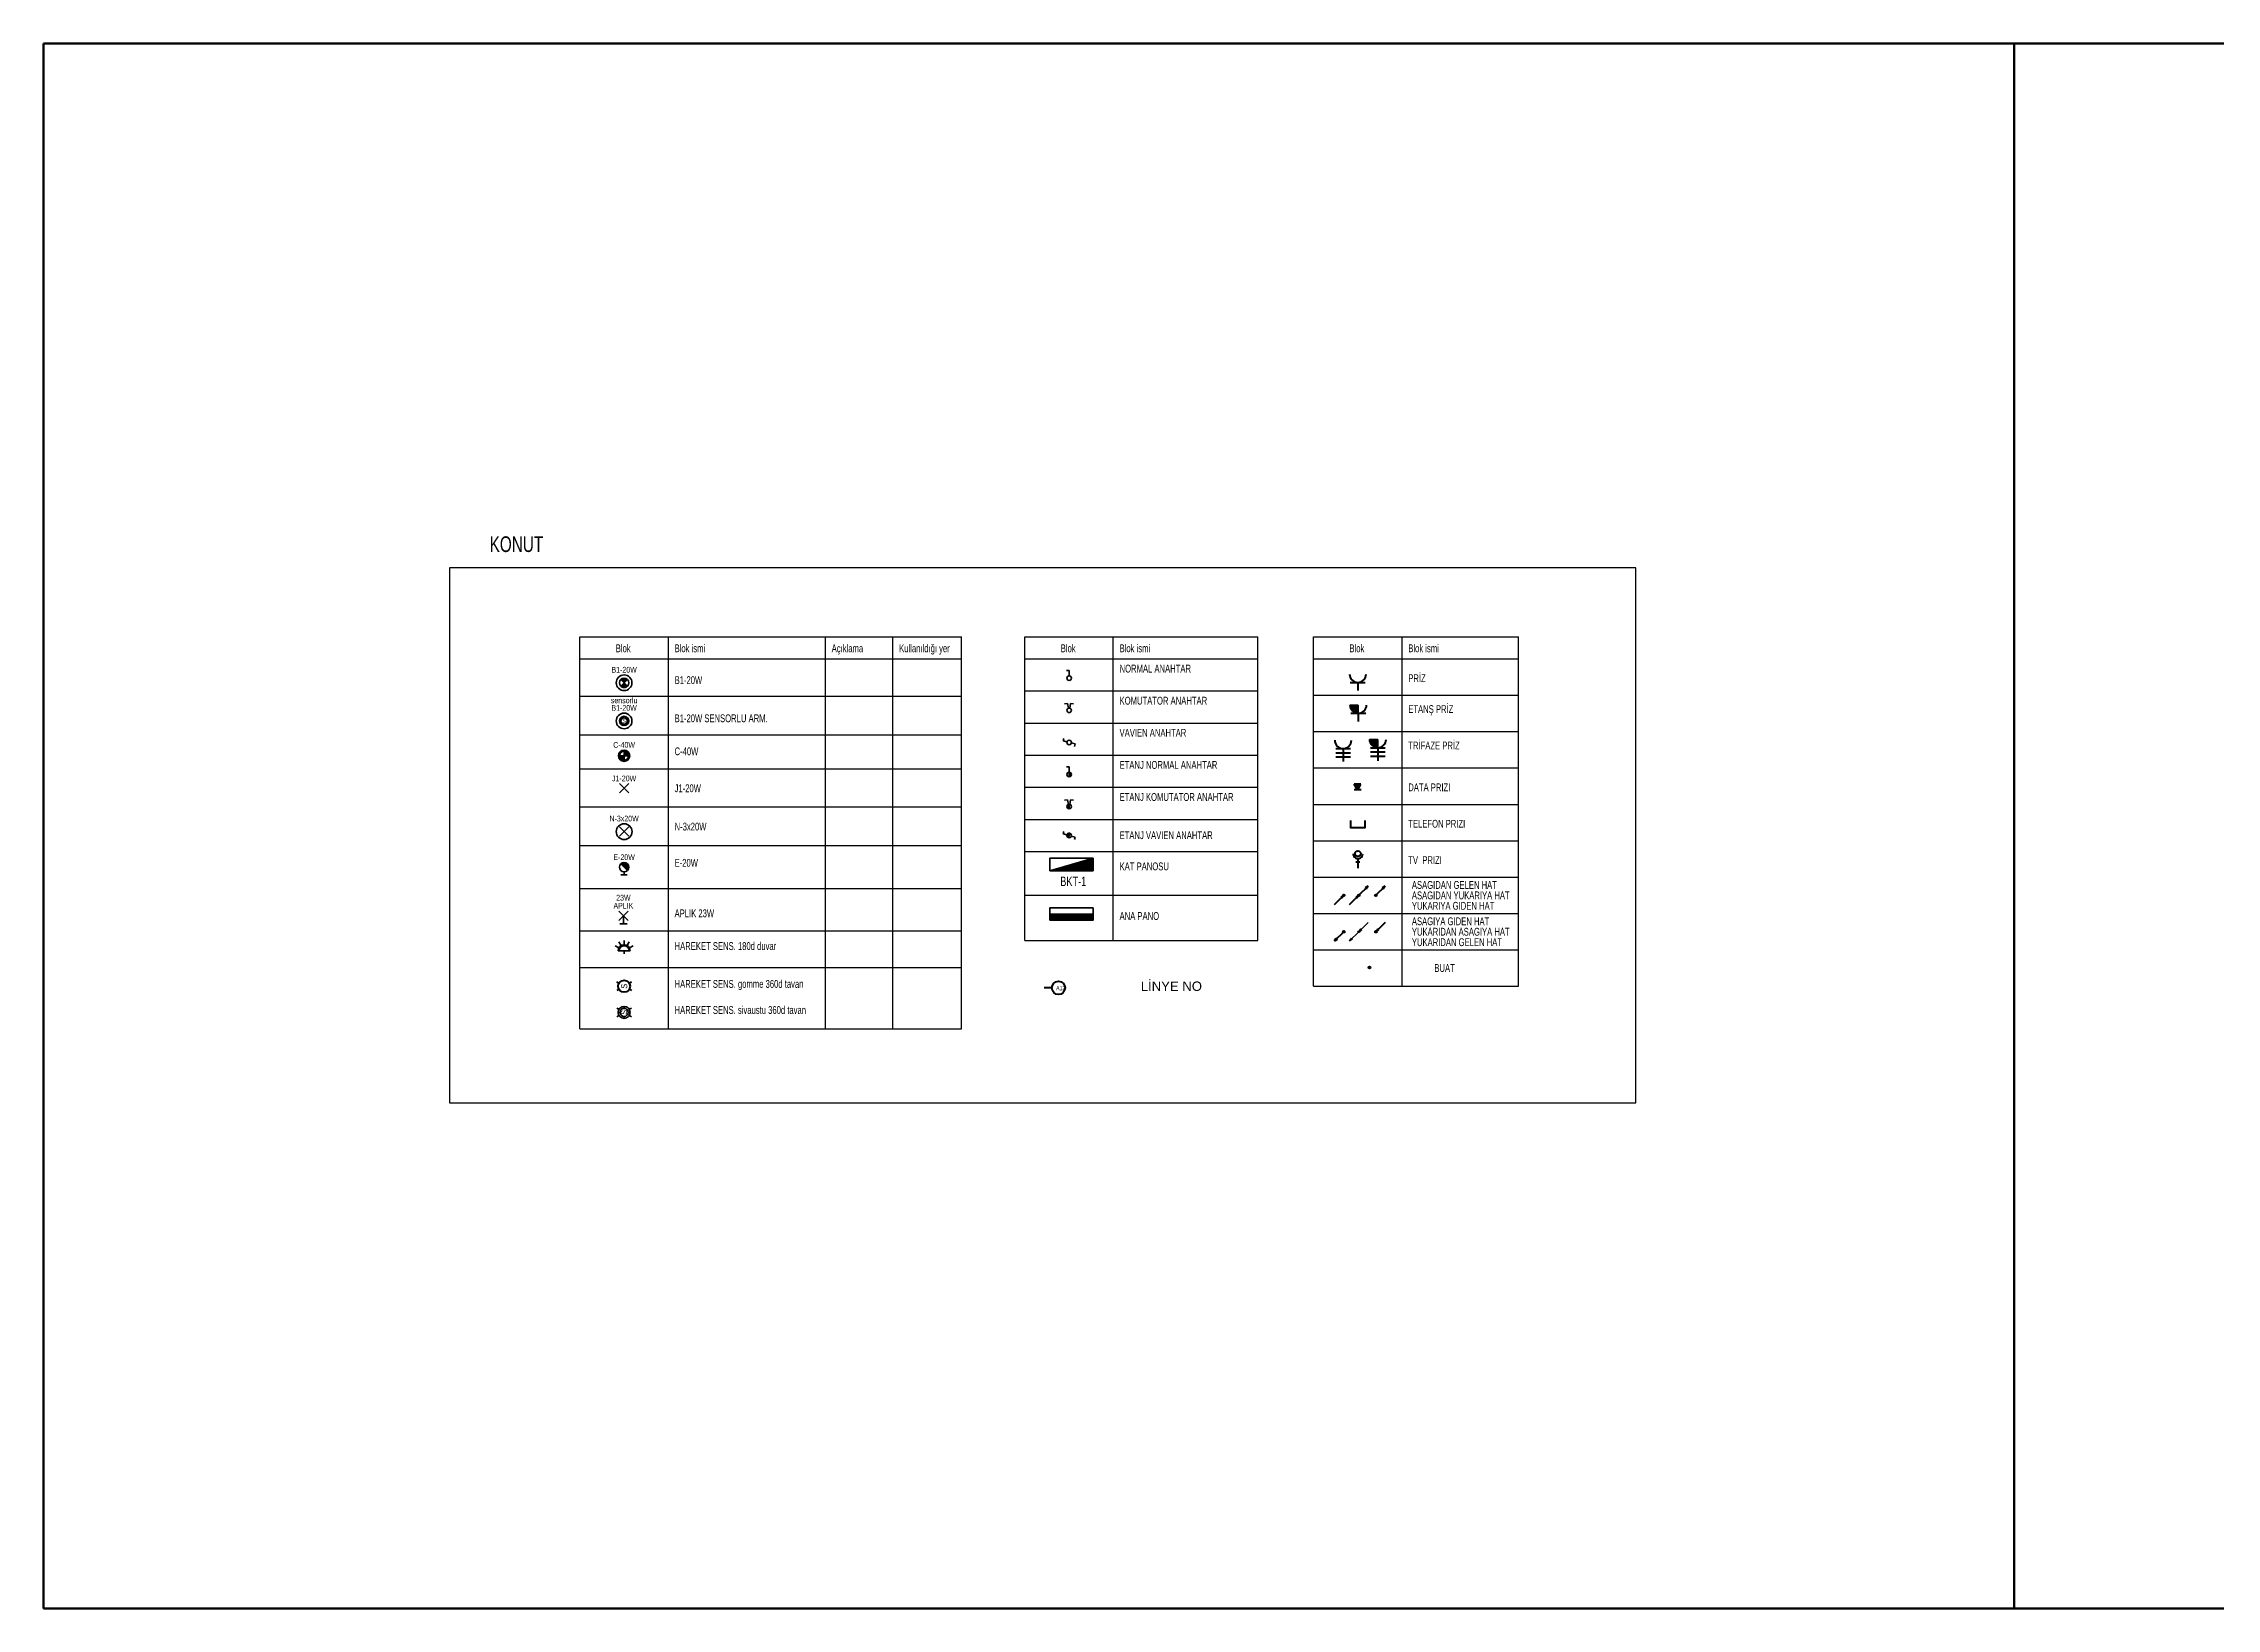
# Model space of a CAD drawing. Header units: millimetres. Extents: x 1811019 to 3717122, y -501178 to -243171.
# Drawn here: x 1849229 to 1853394, y -252390 to -249390 of the extents above; entities that cross this region are included whole.
import ezdxf
from ezdxf.enums import TextEntityAlignment as Align

# ---------------------------------------------------------------- set-up
doc = ezdxf.new("R2010")
doc.units = ezdxf.units.MM
doc.linetypes.add('CONTINOUS', pattern=[0])
doc.linetypes.add('CONTINU', pattern=[0])
for name, color, linetype, lineweight in [('a_görünüş', 32, 'Continuous', 25), ('a_çerçeve_line', 7, 'Continuous', 50), ('Aydınlatma', 4, 'CONTINOUS', 35), ('Aydınlatma_', 3, 'Continuous', 40), ('Data', 171, 'CONTINOUS', 40), ('Genel', 4, 'CONTINOUS', 40), ('genell', 4, 'Continuous', 25), ('Priz', 6, 'CONTINOUS', 40), ('Telefon', 2, 'CONTINOUS', 40), ('Tv', 3, 'CONTINOUS', 40)]:
    doc.layers.add(name, color=color, linetype=linetype, lineweight=lineweight)
doc.styles.add('Grupcad', font='arial.ttf', dxfattribs={"width": 0.7})
doc.styles.add('OL', font='tsimplex.shx', dxfattribs={"width": 0.8, "height": 12})
doc.styles.add('ROMANTUR', font='arial.ttf', dxfattribs={"width": 0.7})

# ---------------------------------------------------------------- blocks, each defined once
blk = doc.blocks.new('SEBEKE PRIZI x1')
at = {"layer": 'Priz', "color": 6, "linetype": 'CONTINU'}
blk.add_line((-14.4, 0), (14.4, 0), dxfattribs=at)
blk.add_arc((0, 15.9), 15.9, 180, 0, dxfattribs=at)
blk = doc.blocks.new('TELEFON PRIZI')
at = {"layer": 'Telefon', "linetype": 'CONTINU'}
blk.add_lwpolyline([(13.2, 13.9), (13.2, 0), (-13.2, 0), (-13.2, 13.9)], dxfattribs=at)
blk = doc.blocks.new('ASAGIDAN GELEN HAT')
at = {"linetype": 'Continuous'}
blk.add_hatch(color=0, dxfattribs=at).paths.add_polyline_path([(-5.7, -3.4), (-3.5, -5.6), (0, 0)])
h = blk.add_hatch(color=7, dxfattribs=at)
edge = h.paths.add_edge_path()
edge.add_arc((0, 0), 1.75, 0, 360)
at = {"color": 0, "linetype": 'Continuous'}
for p, q in [((-17.8, -17.8), (0, 0)), ((0, 0), (-5.7, -3.4)), ((0, 0), (-3.5, -5.6)), ((-5.7, -3.4), (-3.5, -5.6))]:
    blk.add_line(p, q, dxfattribs=at)
at = {"color": 7, "linetype": 'Continuous'}
blk.add_circle((0, 0), 1.75, dxfattribs=at)
blk = doc.blocks.new('YUKARIYA GIDEN HAT')
at = {"linetype": 'Continuous'}
h = blk.add_hatch(color=7, dxfattribs=at)
edge = h.paths.add_edge_path()
edge.add_arc((0, 0), 1.75, 0, 360)
blk.add_hatch(color=0, dxfattribs=at).paths.add_polyline_path([(12.1, 14.3), (14.3, 12.1), (17.8, 17.8)])
at = {"color": 0, "linetype": 'Continuous'}
for p, q in [((0, 0), (17.8, 17.8)), ((17.8, 17.8), (12.1, 14.3)), ((12.1, 14.3), (14.3, 12.1)), ((17.8, 17.8), (14.3, 12.1))]:
    blk.add_line(p, q, dxfattribs=at)
at = {"color": 7, "linetype": 'Continuous'}
blk.add_circle((0, 0), 1.75, dxfattribs=at)
blk = doc.blocks.new('ASAGIDAN YUKARIYA HAT')
at = {"color": 0, "linetype": 'CONTINOUS'}
for name in ['ASAGIDAN GELEN HAT', 'YUKARIYA GIDEN HAT']:
    blk.add_blockref(name, (0, 0), dxfattribs=at)
blk = doc.blocks.new('ASAGIYA GIDEN HAT')
at = {"linetype": 'Continuous'}
h = blk.add_hatch(color=7, dxfattribs=at)
edge = h.paths.add_edge_path()
edge.add_arc((0, 0), 1.75, 0, 360)
blk.add_hatch(color=0, dxfattribs=at).paths.add_polyline_path([(-12.1, -14.3), (-14.3, -12.1), (-17.8, -17.8)])
at = {"color": 0, "linetype": 'Continuous'}
for p, q in [((0, 0), (-17.8, -17.8)), ((-17.8, -17.8), (-14.3, -12.1)), ((-17.8, -17.8), (-12.1, -14.3)), ((-12.1, -14.3), (-14.3, -12.1))]:
    blk.add_line(p, q, dxfattribs=at)
at = {"color": 7, "linetype": 'Continuous'}
blk.add_circle((0, 0), 1.75, dxfattribs=at)
blk = doc.blocks.new('YUKARIDAN GELEN HAT')
at = {"linetype": 'Continuous'}
h = blk.add_hatch(color=7, dxfattribs=at)
edge = h.paths.add_edge_path()
edge.add_arc((0.1, 0), 1.75, 0, 360)
blk.add_hatch(color=0, dxfattribs=at).paths.add_polyline_path([(5.7, 3.4), (3.5, 5.6), (0, 0)])
at = {"color": 0, "linetype": 'Continuous'}
for p, q in [((17.8, 17.8), (0, 0)), ((0, 0), (3.5, 5.6)), ((0, 0), (5.7, 3.4)), ((5.7, 3.4), (3.5, 5.6))]:
    blk.add_line(p, q, dxfattribs=at)
at = {"color": 7, "linetype": 'Continuous'}
blk.add_circle((0.1, 0), 1.75, dxfattribs=at)
blk = doc.blocks.new('YUKARIDAN ASAGIYA HAT')
at = {"layer": 'genell', "color": 0, "linetype": 'CONTINOUS'}
for name in ['ASAGIYA GIDEN HAT', 'YUKARIDAN GELEN HAT']:
    blk.add_blockref(name, (0, 0), dxfattribs=at)
blk = doc.blocks.new('BUAT (Enerji)')
at = {"layer": 'Priz', "linetype": 'CONTINU'}
h = blk.add_hatch(color=256, dxfattribs=at)
edge = h.paths.add_edge_path()
edge.add_arc((0, 0), 1.75, 0, 360)
blk.add_circle((0, 0), 1.75, dxfattribs=at)
blk = doc.blocks.new('NORMAL ANAHTAR')
at = {"layer": 'Aydınlatma', "color": 6, "linetype": 'CONTINU'}
for p, q in [((0, 18.8), (-4.9, 18.8)), ((0, 8.6), (0, 18.8))]:
    blk.add_line(p, q, dxfattribs=at)
blk.add_circle((0, 4.3), 4.32, dxfattribs=at)
blk = doc.blocks.new('KOMUTATOR ANAHTAR')
at = {"layer": 'Aydınlatma', "color": 6, "linetype": 'CONTINU'}
for p, q in [((-2.9, 17.5), (-8.6, 16.5)), ((-1.4, 8.4), (-2.9, 17.5)), ((1.4, 8.4), (2.9, 17.5)), ((2.9, 17.5), (8.6, 16.5))]:
    blk.add_line(p, q, dxfattribs=at)
blk.add_circle((0, 4.3), 4.32, dxfattribs=at)
blk = doc.blocks.new('VAVIEN ANAHTAR')
at = {"layer": 'Aydınlatma', "color": 6, "linetype": 'CONTINU'}
for p, q in [((-11.5, 7.4), (-10.2, 12.1)), ((-4, 5.4), (-11.5, 7.4)), ((4.3, 3.2), (11.5, 1.3)), ((10.3, -3.3), (11.5, 1.3))]:
    blk.add_line(p, q, dxfattribs=at)
blk.add_circle((0.2, 4.3), 4.32, dxfattribs=at)
blk = doc.blocks.new('ETANJ NORMAL ANAHTAR')
at = {"layer": 'Aydınlatma', "linetype": 'CONTINU'}
h = blk.add_hatch(color=6, dxfattribs=at)
edge = h.paths.add_edge_path()
edge.add_arc((0.1, 4.3), 4.32, 270, 450)
edge.add_line((0.1, 8.6), (0.1, 0))
at = {"layer": 'Aydınlatma', "color": 6, "linetype": 'CONTINU'}
for p, q in [((0.1, 18.8), (-4.8, 18.8)), ((0.1, 8.6), (0.1, 18.8)), ((0.1, 0), (0.1, 8.6))]:
    blk.add_line(p, q, dxfattribs=at)
blk.add_circle((0.1, 4.3), 4.32, dxfattribs=at)
blk.add_arc((0.1, 4.3), 4.32, 270, 90, dxfattribs=at)
blk = doc.blocks.new('ETANJ KOMUTATOR ANAHTAR')
at = {"layer": 'Aydınlatma', "linetype": 'CONTINU'}
h = blk.add_hatch(color=6, dxfattribs=at)
edge = h.paths.add_edge_path()
edge.add_arc((0, 4.3), 4.32, 90, 270)
edge.add_line((0, 0), (0, 8.6))
at = {"layer": 'Aydınlatma', "color": 6, "linetype": 'CONTINU'}
for p, q in [((-2.9, 17.5), (-8.6, 16.5)), ((-1.4, 8.4), (-2.9, 17.5)), ((0, 8.6), (0, 0)), ((1.4, 8.4), (2.9, 17.5)), ((2.9, 17.5), (8.6, 16.5))]:
    blk.add_line(p, q, dxfattribs=at)
blk.add_circle((0, 4.3), 4.32, dxfattribs=at)
blk.add_arc((0, 4.3), 4.32, 90, 270, dxfattribs=at)
blk = doc.blocks.new('ETANJ VAVIEN ANAHTAR')
at = {"layer": 'Aydınlatma', "linetype": 'CONTINU'}
h = blk.add_hatch(color=6, dxfattribs=at)
edge = h.paths.add_edge_path()
edge.add_arc((0, 4.3), 4.32, 75, 255)
edge.add_line((-1.1, 0.1), (1.1, 8.5))
at = {"layer": 'Aydınlatma', "color": 6, "linetype": 'CONTINU'}
for p, q in [((-11.6, 7.4), (-10.4, 12.1)), ((-4.2, 5.4), (-11.6, 7.4)), ((1.1, 8.5), (-1.1, 0.1)), ((4.2, 3.2), (11.4, 1.3)), ((10.1, -3.3), (11.4, 1.3))]:
    blk.add_line(p, q, dxfattribs=at)
blk.add_circle((0, 4.3), 4.32, dxfattribs=at)
blk.add_arc((0, 4.3), 4.32, 75, 255, dxfattribs=at)
blk = doc.blocks.new('N-3x20W')
at = {"layer": 'Aydınlatma', "color": 6, "linetype": 'CONTINU'}
for p, q in [((9, 9), (-9, -9)), ((-9, 9), (9, -9))]:
    blk.add_line(p, q, dxfattribs=at)
at = {"layer": 'Aydınlatma', "linetype": 'CONTINU'}
blk.add_circle((0, -0.3), 15.1, dxfattribs=at)
at = {"layer": 'Aydınlatma', "linetype": 'CONTINU', "style": 'Grupcad', "width": 0.7, "flags": 8}
blk.add_attdef('N-3X20W', text='', height=11, dxfattribs=at).set_placement((0, 24.8), align=Align.MIDDLE_CENTER)
blk = doc.blocks.new('HAREKET SENS. 180d duvar')
at = {"layer": 'Aydınlatma', "color": 2, "linetype": 'CONTINU'}
for p, q in [((-17.2, 15.9), (-10, 11.7)), ((-11.5, 6), (11.5, 6)), ((-5.8, 15.9), (-9.9, 23.1)), ((0, 17.5), (0, 25.8)), ((0, 6), (0, 0)), ((5.7, 16), (9.9, 23.2)), ((17.1, 15.9), (10, 11.8))]:
    blk.add_line(p, q, dxfattribs=at)
blk.add_arc((0, 6), 11.5, 0, 180, dxfattribs=at)
at = {"layer": 'Aydınlatma', "linetype": 'CONTINU'}
blk.add_arc((0, 6), 9.76, 0, 180, dxfattribs=at)
blk = doc.blocks.new('B1-20W')
at = {"layer": 'Aydınlatma', "linetype": 'CONTINU'}
h = blk.add_hatch(color=1, dxfattribs=at)
edge = h.paths.add_edge_path()
edge.add_arc((0, 0), 8.91, 45, 135)
edge.add_line((-6.3, 6.3), (6.3, -6.3))
edge.add_arc((0, 0), 8.91, 225, 315, ccw=False)
edge.add_line((-6.3, -6.3), (6.3, 6.3))
at = {"layer": 'Aydınlatma', "color": 1, "linetype": 'CONTINU'}
for p, q in [((-6.3, 6.3), (6.3, -6.3)), ((6.3, 6.3), (-6.3, -6.3))]:
    blk.add_line(p, q, dxfattribs=at)
at = {"layer": 'Aydınlatma', "color": 4, "linetype": 'CONTINU'}
blk.add_circle((0, 0), 15, dxfattribs=at)
at = {"layer": 'Aydınlatma', "color": 1, "linetype": 'CONTINU'}
blk.add_circle((0, 0), 8.91, dxfattribs=at)
for start, end in [(45, 135), (225, 315)]:
    blk.add_arc((0, 0), 8.91, start, end, dxfattribs=at)
at = {"layer": 'Aydınlatma', "linetype": 'CONTINU', "style": 'Grupcad', "width": 0.7, "flags": 8}
blk.add_attdef('B1-20W', text='', height=11, dxfattribs=at).set_placement((0, 25), align=Align.MIDDLE_CENTER)
blk = doc.blocks.new('B1-20W SENSORLU ARM.')
at = {"layer": 'Aydınlatma', "color": 1, "linetype": 'CONTINU'}
for p, q in [((-6.3, 6.3), (-4.3, 4.3)), ((6.3, 6.3), (4.3, 4.3)), ((-4.3, -4.3), (-6.3, -6.3)), ((4.3, -4.3), (6.3, -6.3))]:
    blk.add_line(p, q, dxfattribs=at)
at = {"layer": 'Aydınlatma', "linetype": 'CONTINU'}
blk.add_circle((0, 0), 15, dxfattribs=at)
at = {"layer": 'Aydınlatma', "color": 1, "linetype": 'CONTINU'}
for radius in [8.91, 6.14]:
    blk.add_circle((0, 0), radius, dxfattribs=at)
at = {"layer": 'Aydınlatma', "linetype": 'CONTINU', "style": 'Grupcad', "width": 0.7, "flags": 8}
for tag, p in [('SENSORLU', (0, 39.4)), ('B1-20W', (0, 25))]:
    blk.add_attdef(tag, text='', height=11, dxfattribs=at).set_placement(p, align=Align.MIDDLE_CENTER)
at = {"layer": 'Aydınlatma', "color": 4, "linetype": 'CONTINU', "style": 'Grupcad', "width": 0.7, "flags": 8}
blk.add_attdef('S.', text='', height=8, dxfattribs=at).set_placement((0, 0), align=Align.MIDDLE_CENTER)
blk = doc.blocks.new('C-20W')
at = {"layer": 'Aydınlatma', "linetype": 'CONTINU'}
h = blk.add_hatch(color=1, dxfattribs=at)
h.paths.add_polyline_path([(8.7, 0), (0, 0), (0, 8.7, -0.414214)])
h.paths.add_polyline_path([(0, -8.7, -0.414214), (-8.7, 0), (0, 0)])
at = {"layer": 'Aydınlatma', "color": 1, "linetype": 'CONTINU'}
for p, q in [((8.7, 0), (-8.7, 0)), ((0, 8.7), (0, -8.7))]:
    blk.add_line(p, q, dxfattribs=at)
at = {"layer": 'Aydınlatma', "linetype": 'CONTINU'}
blk.add_circle((0, 0), 10.7, dxfattribs=at)
at = {"layer": 'Aydınlatma', "color": 1, "linetype": 'CONTINU'}
blk.add_circle((0, 0), 8.7, dxfattribs=at)
at = {"layer": 'Aydınlatma', "linetype": 'CONTINU', "style": 'Grupcad', "width": 0.7, "flags": 8}
blk.add_attdef('C-40W', text='', height=11, dxfattribs=at).set_placement((0, 20.7), align=Align.MIDDLE_CENTER)
blk = doc.blocks.new('HAREKET SENS. gomme 360d tavan')
at = {"layer": 'Aydınlatma_', "color": 2, "linetype": 'CONTINU'}
for p, q in [((-9.9, 5.8), (-14.2, 8.3)), ((9.9, 5.8), (14.2, 8.3)), ((-10, -5.8), (-14.3, -8.3)), ((10, -5.8), (14.3, -8.3))]:
    blk.add_line(p, q, dxfattribs=at)
at = {"layer": 'Aydınlatma_', "color": 4, "linetype": 'CONTINU'}
blk.add_circle((0, 0), 11.5, dxfattribs=at)
at = {"layer": 'Aydınlatma_', "color": 2, "linetype": 'CONTINU', "style": 'Grupcad', "width": 0.7, "flags": 8}
blk.add_attdef('S', text='', height=12, rotation=90, dxfattribs=at).set_placement((0, 0), align=Align.MIDDLE_CENTER)
blk = doc.blocks.new('HAREKET SENS. sivaustu 360d tavan')
at = {"layer": 'Aydınlatma', "color": 2, "linetype": 'CONTINU'}
for p, q in [((-9.9, 5.8), (-14.2, 8.3)), ((9.9, 5.8), (14.2, 8.3)), ((-10, -5.8), (-14.3, -8.3)), ((10, -5.8), (14.3, -8.3))]:
    blk.add_line(p, q, dxfattribs=at)
at = {"layer": 'Aydınlatma', "linetype": 'CONTINU'}
for p, q in [((-7.7, 0), (-11.5, 0)), ((0, 7.7), (0, 11.5)), ((0, 11.5), (0, 7.7)), ((7.7, 0), (11.5, 0)), ((0, -7.7), (0, -11.5))]:
    blk.add_line(p, q, dxfattribs=at)
for radius in [11.5, 7.66]:
    blk.add_circle((0, 0), radius, dxfattribs=at)
at = {"layer": 'Aydınlatma', "color": 2, "linetype": 'CONTINU', "style": 'Grupcad', "width": 0.7, "flags": 8}
blk.add_attdef('S', text='', height=11, rotation=90, dxfattribs=at).set_placement((0, 0), align=Align.MIDDLE_CENTER)
blk = doc.blocks.new('E-20W')
at = {"layer": 'Aydınlatma', "linetype": 'CONTINU'}
h = blk.add_hatch(color=1, dxfattribs=at)
edge = h.paths.add_edge_path()
edge.add_arc((0, 14.9), 8.91, 360, 495, ccw=False)
edge.add_arc((0, 14.9), 8.91, 315, 360, ccw=False)
edge.add_line((6.3, 8.6), (-6.3, 21.2))
at = {"layer": 'Aydınlatma', "color": 1, "linetype": 'CONTINU'}
blk.add_line((6.3, 8.6), (-6.3, 21.2), dxfattribs=at)
at = {"layer": 'Aydınlatma', "linetype": 'CONTINU'}
for p, q in [((-6, 0), (6, 0)), ((0, 6), (0, 0))]:
    blk.add_line(p, q, dxfattribs=at)
at = {"layer": 'Aydınlatma', "color": 1, "linetype": 'CONTINU'}
blk.add_circle((0, 14.9), 8.91, dxfattribs=at)
at = {"layer": 'Aydınlatma', "linetype": 'CONTINU', "style": 'Grupcad', "width": 0.7, "flags": 8}
blk.add_attdef('E-20W', text='', height=11, dxfattribs=at).set_placement((0, 33.8), align=Align.MIDDLE_CENTER)
blk = doc.blocks.new('J1-20W')
at = {"layer": 'Aydınlatma', "color": 1, "linetype": 'CONTINU'}
for p, q in [((9, 9), (-9, -9)), ((-9, 9), (9, -9))]:
    blk.add_line(p, q, dxfattribs=at)
at = {"layer": 'Aydınlatma', "linetype": 'CONTINU', "style": 'Grupcad', "width": 0.7, "flags": 8}
blk.add_attdef('J1-20W', text='', height=11, dxfattribs=at).set_placement((0, 18.7), align=Align.MIDDLE_CENTER)
blk = doc.blocks.new('APLIK dahili tip1-23W')
at = {"layer": 'Aydınlatma', "color": 1, "linetype": 'CONTINU'}
for p, q in [((9, 24), (-9, 6)), ((-9, 24), (9, 6))]:
    blk.add_line(p, q, dxfattribs=at)
at = {"layer": 'Aydınlatma', "linetype": 'CONTINU'}
for p, q in [((-7, 0), (7, 0)), ((0, 15), (0, 0)), ((0, 0), (0, 0))]:
    blk.add_line(p, q, dxfattribs=at)
at = {"layer": 'Aydınlatma', "linetype": 'CONTINU', "style": 'Grupcad', "width": 0.7, "flags": 8}
for tag, p in [('23W', (0, 50)), ('APLIK', (0, 34.5))]:
    blk.add_attdef(tag, text='', height=11, dxfattribs=at).set_placement(p, align=Align.MIDDLE_CENTER)
blk = doc.blocks.new('PRIZ1_ETANŞ')
at = {"layer": 'Priz', "linetype": 'CONTINU'}
blk.add_hatch(color=256, dxfattribs=at).paths.add_polyline_path([(0, 0), (15.9, 0), (15.9, 15.9, 0.414214)])
for p, q in [((0, 14.4), (0, -14.4)), ((0, 0), (15.9, 0)), ((15.9, 15.9), (15.9, 0))]:
    blk.add_line(p, q, dxfattribs=at)
blk.add_arc((15.9, 0), 15.9, 90, 270, dxfattribs=at)
blk = doc.blocks.new('TRIFAZE PRIZ1')
at = {"layer": 'Priz', "linetype": 'CONTINU'}
for p, q in [((0, 14.04), (0, -14.04)), ((8, 14.04), (8, -14.04)), ((16, 14.04), (16, -14.04))]:
    blk.add_line(p, q, dxfattribs=at)
blk.add_arc((31.912, 0), 15.912, 90, 270, dxfattribs=at)
blk = doc.blocks.new('TRIFAZE PRIZ1 ETANŞ')
at = {"layer": 'Priz', "linetype": 'CONTINU'}
blk.add_hatch(color=256, dxfattribs=at).paths.add_polyline_path([(31.9, 15.9, 0.414214), (16, 0), (31.9, 0)])
for p, q in [((0, 14), (0, -14)), ((8, 14), (8, -14)), ((16, 14), (16, -14)), ((16, 0), (31.9, 0)), ((31.9, 15.9), (31.9, 0))]:
    blk.add_line(p, q, dxfattribs=at)
blk.add_arc((31.9, 0), 15.9, 90, 270, dxfattribs=at)
blk = doc.blocks.new('KAT PANOSU')
at = {"layer": 'Aydınlatma', "linetype": 'CONTINU'}
h = blk.add_hatch(dxfattribs=at)
h.set_pattern_fill('ANSI31', color=2)
h.set_pattern_definition([(45, (274.5771, -113244.44112), (-0.08838834765, 0.08838834765), [])])
h.paths.add_polyline_path([(41.5, 11.9), (-41.5, -11.9), (41.5, -11.9)])
at = {"layer": 'Aydınlatma', "color": 2, "linetype": 'CONTINU'}
blk.add_line((-41.5, -11.9), (41.5, 11.9), dxfattribs=at)
blk.add_line((-41.5, -11.9), (41.5, 11.9), dxfattribs=at)
blk.add_line((-41.5, -11.9), (41.5, 11.9), dxfattribs=at)
blk.add_line((-41.5, -11.9), (41.5, 11.9), dxfattribs=at)
blk.add_line((-41.5, -11.9), (41.5, 11.9), dxfattribs=at)
blk.add_line((-41.5, -11.9), (41.5, 11.9), dxfattribs=at)
blk.add_lwpolyline([(-41.5, -11.9), (-41.5, 11.9), (41.5, 11.9), (41.5, -11.9)], close=True, dxfattribs=at)
blk.add_lwpolyline([(-41.5, -11.9), (-41.5, 11.9), (41.5, 11.9), (41.5, -11.9)], close=True, dxfattribs=at)
blk.add_lwpolyline([(-41.5, -11.9), (-41.5, 11.9), (41.5, 11.9), (41.5, -11.9)], close=True, dxfattribs=at)
blk.add_lwpolyline([(-41.5, -11.9), (-41.5, 11.9), (41.5, 11.9), (41.5, -11.9)], close=True, dxfattribs=at)
blk.add_lwpolyline([(-41.5, -11.9), (-41.5, 11.9), (41.5, 11.9), (41.5, -11.9)], close=True, dxfattribs=at)
blk.add_lwpolyline([(-41.5, -11.9), (-41.5, 11.9), (41.5, 11.9), (41.5, -11.9)], close=True, dxfattribs=at)
blk = doc.blocks.new('ANA PANO')
at = {"layer": 'Aydınlatma', "linetype": 'CONTINU'}
h = blk.add_hatch(dxfattribs=at)
h.set_pattern_fill('ANSI31', color=2)
h.set_pattern_definition([(45, (274.5771, -113160.09602), (-0.08838834765, 0.08838834765), [])])
h.paths.add_polyline_path([(41.5, -11.9), (41.5, 0), (-41.5, 0), (-41.5, -11.9)])
at = {"layer": 'Aydınlatma', "color": 2, "linetype": 'CONTINU'}
blk.add_line((41.5, 0), (-41.5, 0), dxfattribs=at)
blk.add_lwpolyline([(-41.5, -11.9), (-41.5, 11.9), (41.5, 11.9), (41.5, -11.9)], close=True, dxfattribs=at)
blk.add_lwpolyline([(-41.5, -11.9), (-41.5, 11.9), (41.5, 11.9), (41.5, -11.9)], close=True, dxfattribs=at)
blk.add_lwpolyline([(-41.5, -11.9), (-41.5, 11.9), (41.5, 11.9), (41.5, -11.9)], close=True, dxfattribs=at)
blk.add_lwpolyline([(-41.5, -11.9), (-41.5, 11.9), (41.5, 11.9), (41.5, -11.9)], close=True, dxfattribs=at)
blk.add_lwpolyline([(-41.5, -11.9), (-41.5, 11.9), (41.5, 11.9), (41.5, -11.9)], close=True, dxfattribs=at)
blk.add_lwpolyline([(-41.5, -11.9), (-41.5, 11.9), (41.5, 11.9), (41.5, -11.9)], close=True, dxfattribs=at)
blk = doc.blocks.new('Tv Prz')
at = {"layer": 'Tv', "linetype": 'CONTINU'}
for p, q in [((3.6, 11.4), (-3.7, 11.4)), ((0, 18.3), (0, 11.4)), ((0, 11.4), (0, 0))]:
    blk.add_line(p, q, dxfattribs=at)
blk.add_circle((0, 27.7), 5.4, dxfattribs=at)
blk.add_arc((0, 27.7), 9.4, 180.1856, 0.1856, dxfattribs=at)
blk = doc.blocks.new('Data prz')
at = {"layer": 'Data', "linetype": 'CONTINU'}
blk.add_hatch(color=256, dxfattribs=at).paths.add_polyline_path([(-6.7, 11), (0, 0), (6.5, 11)])
for p, q in [((0, 0), (-6.7, 11)), ((6.5, 11), (-6.7, 11)), ((6.6, 0), (-6.6, 0)), ((0, 0), (6.5, 11))]:
    blk.add_line(p, q, dxfattribs=at)

msp = doc.modelspace()

# ---------------------------------------------------------------- linework, layer by layer
at = {"layer": 'a_görünüş', "color": 251}
msp.add_line((1853005.4, -249390), (1853005.4, -251920.3), dxfattribs=at)
at = {"layer": 'a_çerçeve_line'}
for p, q in [((1853005.4, -249390), (1849228.6, -249390)), ((1849228.6, -249390), (1849228.6, -252098.8)), ((1849228.6, -252390), (1849228.6, -252098.8)), ((1853005.4, -252390), (1849228.6, -252390))]:
    msp.add_line(p, q, dxfattribs=at)
msp.add_lwpolyline([(1872123.9, -252390), (1872123.9, -249390), (1853005.4, -249390), (1853005.4, -252390)], close=True, dxfattribs=at)
at = {"layer": 'genell', "color": 251, "linetype": 'CONTINOUS'}
for p, q in [((1850256.7, -251278.8), (1850256.7, -250527.1)), ((1850256.7, -250527.1), (1850987.9, -250527.1)), ((1850426.3, -251278.8), (1850426.3, -250527.1)), ((1850727.4, -251278.8), (1850727.4, -250527.1)), ((1850856.7, -251278.8), (1850856.7, -250527.1)), ((1850987.9, -251278.8), (1850987.9, -250527.1)), ((1851109.6, -251109.8), (1851109.6, -250527.1)), ((1851109.6, -250527.1), (1851556.3, -250527.1)), ((1851279.1, -251109.8), (1851279.1, -250527.1)), ((1851556.3, -251109.8), (1851556.3, -250527.1)), ((1851662.9, -251197.2), (1851662.9, -250527.1)), ((1851662.9, -250527.1), (1852055.5, -250527.1)), ((1851832.5, -251197.2), (1851832.5, -250527.1)), ((1852055.5, -251197.2), (1852055.5, -250527.1)), ((1850256.7, -250569.6), (1850426.3, -250569.6)), ((1850426.3, -250569.6), (1850987.9, -250569.6)), ((1851109.6, -250569.6), (1851556.3, -250569.6)), ((1851662.9, -250569.6), (1852055.5, -250569.6)), ((1850256.7, -250641.2), (1850426.3, -250641.2)), ((1850426.3, -250641.2), (1850987.9, -250641.2)), ((1851109.6, -250631.1), (1851556.3, -250631.1)), ((1851662.9, -250639.4), (1852055.5, -250639.4)), ((1850256.7, -250715.3), (1850426.3, -250715.3)), ((1850426.3, -250715.3), (1850987.9, -250715.3)), ((1851109.6, -250692.7), (1851556.3, -250692.7)), ((1851662.9, -250709.1), (1852055.5, -250709.1)), ((1851109.6, -250754.2), (1851556.3, -250754.2)), ((1850256.7, -250780.6), (1850426.3, -250780.6)), ((1850426.3, -250780.6), (1850987.9, -250780.6)), ((1851109.6, -250815.7), (1851556.3, -250815.7)), ((1851662.9, -250778.8), (1852055.5, -250778.8)), ((1850256.7, -250853.3), (1850426.3, -250853.3)), ((1850426.3, -250853.3), (1850987.9, -250853.3)), ((1851662.9, -250848.6), (1852055.5, -250848.6)), ((1851109.6, -250877.3), (1851556.3, -250877.3)), ((1850256.7, -250927.1), (1850426.3, -250927.1)), ((1850426.3, -250927.1), (1850987.9, -250927.1)), ((1851109.6, -250938.8), (1851556.3, -250938.8)), ((1851662.9, -250918.3), (1852055.5, -250918.3)), ((1850256.7, -251009.5), (1850426.3, -251009.5)), ((1850256.7, -251009.5), (1850426.3, -251009.5)), ((1850426.3, -251009.5), (1850987.9, -251009.5)), ((1851109.6, -251022.7), (1851556.3, -251022.7)), ((1851662.9, -250988), (1852055.5, -250988)), ((1851662.9, -251057.8), (1852055.5, -251057.8)), ((1850256.7, -251091), (1850426.3, -251091)), ((1850426.3, -251091), (1850987.9, -251091)), ((1851109.6, -251109.8), (1851556.3, -251109.8)), ((1851662.9, -251127.5), (1852055.5, -251127.5)), ((1850256.7, -251161.2), (1850426.3, -251161.2)), ((1850426.3, -251161.2), (1850987.9, -251161.2)), ((1851662.9, -251197.2), (1852055.5, -251197.2)), ((1850256.7, -251278.8), (1850426.3, -251278.8)), ((1850426.3, -251278.8), (1850987.9, -251278.8))]:
    msp.add_line(p, q, dxfattribs=at)
at = {"layer": 'genell', "linetype": 'CONTINOUS'}
msp.add_lwpolyline([(1852280.6, -250395.4), (1850006.8, -250395.4), (1850006.8, -251420.5), (1852280.6, -251420.5)], close=True, dxfattribs=at)
at = {"layer": 'Priz', "linetype": 'CONTINU'}
for p, q in [((1851747.7, -250614.7), (1851747.7, -250630.3)), ((1851748.6, -250674), (1851748.6, -250689.6)), ((1851719.5, -250741.6), (1851719.5, -250766.5)), ((1851786, -250739.9), (1851786, -250764.9))]:
    msp.add_line(p, q, dxfattribs=at)
at = {"layer": 'Priz', "color": 4, "linetype": 'CONTINU'}
msp.add_line((1851161.3, -251200.4), (1851146.5, -251200.4), dxfattribs=at)
msp.add_circle((1851174, -251200.4), 12.7, dxfattribs=at)

# ---------------------------------------------------------------- block references
at = {"layer": 'Aydınlatma', "linetype": 'CONTINU'}
ref = msp.add_blockref('B1-20W', (1850341.5, -250615.5), dxfattribs=at)
ref.add_attrib('B1-20W', 'B1-20W', dxfattribs={"layer": 'Aydınlatma_', "color": 4, "linetype": 'Continuous', "height": 11, "style": 'Grupcad', "width": 0.7}).set_placement((1850341.5, -250590.5), align=Align.MIDDLE_CENTER)
for name, p in [('NORMAL ANAHTAR', (1851194.4, -250611)), ('KOMUTATOR ANAHTAR', (1851194.4, -250672.5)), ('VAVIEN ANAHTAR', (1851194.2, -250734.1)), ('ETANJ NORMAL ANAHTAR', (1851194.3, -250795.6)), ('ETANJ KOMUTATOR ANAHTAR', (1851194.4, -250857.1)), ('ETANJ VAVIEN ANAHTAR', (1851194.4, -250912.5)), ('KAT PANOSU', (1851198.7, -250963.8)), ('ANA PANO', (1851198.7, -251058.8)), ('HAREKET SENS. 180d duvar', (1850341.5, -251135.3))]:
    msp.add_blockref(name, p, dxfattribs=at)
ref = msp.add_blockref('B1-20W SENSORLU ARM.', (1850341.5, -250688.7), dxfattribs=at)
ref.add_attrib('S.', 'S', dxfattribs={"layer": 'Aydınlatma_', "color": 4, "linetype": 'Continuous', "height": 8, "style": 'Grupcad', "width": 0.7}).set_placement((1850341.5, -250688.7), align=Align.MIDDLE_CENTER)
ref.add_attrib('B1-20W', 'B1-20W', dxfattribs={"layer": 'Aydınlatma_', "color": 4, "linetype": 'Continuous', "height": 11, "style": 'Grupcad', "width": 0.7}).set_placement((1850341.5, -250663.7), align=Align.MIDDLE_CENTER)
ref.add_attrib('SENSORLU', 'sensorlu', dxfattribs={"layer": 'Aydınlatma_', "color": 4, "linetype": 'Continuous', "height": 11, "style": 'Grupcad', "width": 0.7}).set_placement((1850341.5, -250649.3), align=Align.MIDDLE_CENTER)
ref = msp.add_blockref('C-20W', (1850341.5, -250755.4), dxfattribs=at)
ref.add_attrib('C-20W', 'C-40W', dxfattribs={"layer": 'Aydınlatma_', "color": 4, "linetype": 'Continuous', "height": 11, "style": 'Grupcad', "width": 0.7}).set_placement((1850341.5, -250734.6), align=Align.MIDDLE_CENTER)
ref = msp.add_blockref('J1-20W', (1850341.5, -250817.7), dxfattribs=at)
ref.add_attrib('J1-20W', 'J1-20W', dxfattribs={"layer": 'Aydınlatma_', "color": 4, "linetype": 'CONTINU', "height": 11, "style": 'Grupcad', "width": 0.7}).set_placement((1850341.5, -250798.9), align=Align.MIDDLE_CENTER)
ref = msp.add_blockref('N-3x20W', (1850341.5, -250900.5), dxfattribs=at)
ref.add_attrib('N-3X20W', 'N-3x20W', dxfattribs={"layer": 'Aydınlatma_', "color": 4, "linetype": 'Continuous', "height": 11, "style": 'Grupcad', "width": 0.7}).set_placement((1850341.5, -250875.7), align=Align.MIDDLE_CENTER)
ref = msp.add_blockref('E-20W', (1850341.5, -250983.6), dxfattribs=at)
ref.add_attrib('E-20W', 'E-20W', dxfattribs={"layer": 'Aydınlatma_', "color": 4, "linetype": 'ByBlock', "height": 11, "style": 'Grupcad', "width": 0.7}).set_placement((1850341.5, -250949.8), align=Align.MIDDLE_CENTER)
ref = msp.add_blockref('APLIK dahili tip1-23W', (1850340.1, -251077.4), dxfattribs=at)
ref.add_attrib('APLIK', 'APLIK', dxfattribs={"layer": 'Aydınlatma_', "color": 4, "linetype": 'ByBlock', "height": 11, "style": 'Grupcad', "width": 0.7}).set_placement((1850340.1, -251042.8), align=Align.MIDDLE_CENTER)
ref.add_attrib('23W', '23W', dxfattribs={"layer": 'Aydınlatma_', "color": 4, "linetype": 'ByBlock', "height": 11, "style": 'Grupcad', "width": 0.7}).set_placement((1850340.1, -251027.4), align=Align.MIDDLE_CENTER)
ref = msp.add_blockref('HAREKET SENS. gomme 360d tavan', (1850341.5, -251197.2), dxfattribs=at)
ref.add_attrib('S', 'S', dxfattribs={"layer": 'Aydınlatma_', "color": 4, "linetype": 'CONTINU', "height": 12, "rotation": 90, "style": 'Grupcad', "width": 0.7}).set_placement((1850341.5, -251197.2), align=Align.MIDDLE_CENTER)
ref = msp.add_blockref('HAREKET SENS. sivaustu 360d tavan', (1850341.5, -251247.2), dxfattribs=at)
ref.add_attrib('S', 'S', dxfattribs={"layer": 'Aydınlatma_', "color": 4, "linetype": 'CONTINU', "height": 11, "rotation": 90, "style": 'Grupcad', "width": 0.7}).set_placement((1850341.5, -251247.2), align=Align.MIDDLE_CENTER)
at = {"layer": 'Data', "linetype": 'CONTINU'}
msp.add_blockref('Data prz', (1851747.3, -250820.7), dxfattribs=at)
at = {"layer": 'Genel', "linetype": 'CONTINU'}
for name, p in [('ASAGIDAN GELEN HAT', (1851720.7, -251022.9)), ('ASAGIDAN YUKARIYA HAT', (1851749.6, -251022.9)), ('YUKARIYA GIDEN HAT', (1851782.3, -251022.9)), ('ASAGIYA GIDEN HAT', (1851720.7, -251092.6)), ('YUKARIDAN ASAGIYA HAT', (1851749.6, -251092.6)), ('YUKARIDAN GELEN HAT', (1851782.3, -251092.6))]:
    msp.add_blockref(name, p, dxfattribs=at)
at = {"layer": 'Priz', "linetype": 'CONTINU'}
msp.add_blockref('SEBEKE PRIZI x1', (1851747.7, -250614.7), dxfattribs=at)
at = {"layer": 'Priz', "linetype": 'CONTINU', "rotation": 90}
for name, p in [('PRIZ1_ETANŞ', (1851748.6, -250674)), ('TRIFAZE PRIZ1', (1851719.5, -250757.6)), ('TRIFAZE PRIZ1 ETANŞ', (1851786, -250755.9))]:
    msp.add_blockref(name, p, dxfattribs=at)
at = {"layer": 'Priz', "color": 4, "linetype": 'CONTINU'}
msp.add_blockref('BUAT (Enerji)', (1851770.1, -251161.1), dxfattribs=at)
at = {"layer": 'Telefon', "linetype": 'CONTINU'}
msp.add_blockref('TELEFON PRIZI', (1851747.7, -250893.6), dxfattribs=at)
at = {"layer": 'Tv', "linetype": 'CONTINU'}
msp.add_blockref('Tv Prz', (1851747.9, -250970.8), dxfattribs=at)

# ---------------------------------------------------------------- texts
at = {"layer": 'Aydınlatma', "linetype": 'CONTINU', "style": 'Grupcad', "width": 0.7}
for s, p in [('B1-20W', (1850438.2, -250610.4)), ('NORMAL ANAHTAR', (1851291.1, -250588.3)), ('KOMUTATOR ANAHTAR', (1851291.1, -250649.8)), ('B1-20W SENSORLU ARM.', (1850438.2, -250683.6)), ('VAVIEN ANAHTAR', (1851291.1, -250711.3)), ('C-40W', (1850438.2, -250746.9)), ('ETANJ NORMAL ANAHTAR', (1851291.1, -250772.9)), ('J1-20W', (1850438.2, -250817.7)), ('ETANJ KOMUTATOR ANAHTAR', (1851291.1, -250834.4)), ('N-3x20W', (1850438.2, -250891.1)), ('ETANJ VAVIEN ANAHTAR', (1851291.1, -250907.7)), ('E-20W', (1850438.2, -250960.6)), ('KAT PANOSU', (1851291.1, -250967.4)), ('APLIK 23W', (1850438.2, -251057.4)), ('ANA PANO', (1851291.1, -251062.5)), ('HAREKET SENS. 180d duvar', (1850438.2, -251120.1)), ('HAREKET SENS. gomme 360d tavan', (1850438.2, -251192.7)), ('HAREKET SENS. sivaustu 360d tavan', (1850438.2, -251242.7))]:
    msp.add_text(s, height=15, dxfattribs=at).set_placement(p, align=Align.MIDDLE_LEFT)
at = {"layer": 'Aydınlatma', "linetype": 'CONTINU', "style": 'ROMANTUR', "width": 0.7}
msp.add_text('BKT-1', height=18, dxfattribs=at).set_placement((1851202.3, -250996.1), align=Align.MIDDLE_CENTER)
at = {"layer": 'Data', "color": 4, "linetype": 'CONTINU', "style": 'Grupcad', "width": 0.7}
msp.add_text('DATA PRIZI', height=15, dxfattribs=at).set_placement((1851844.4, -250815.9), align=Align.MIDDLE_LEFT)
at = {"layer": 'Genel', "linetype": 'CONTINU', "style": 'Grupcad', "width": 0.7}
for s, p in [('ASAGIDAN GELEN HAT', (1851851.3, -251003)), ('ASAGIDAN YUKARIYA HAT', (1851851.3, -251023)), ('ASAGIYA GIDEN HAT', (1851851.3, -251072.7)), ('YUKARIYA GIDEN HAT', (1851851.3, -251043)), ('YUKARIDAN ASAGIYA HAT', (1851851.3, -251092.7)), ('YUKARIDAN GELEN HAT', (1851851.3, -251112.7))]:
    msp.add_text(s, height=15, dxfattribs=at).set_placement(p, align=Align.MIDDLE_LEFT)
at = {"layer": 'genell', "color": 3, "linetype": 'CONTINOUS', "style": 'Grupcad', "width": 0.7}
msp.add_text('KONUT', height=30, dxfattribs=at).set_placement((1850083.7, -250349.8), align=Align.MIDDLE_LEFT)
at = {"layer": 'genell', "color": 2, "linetype": 'CONTINOUS', "style": 'Grupcad', "width": 0.7}
for p in [(1850339.8, -250549.4), (1851192.7, -250549.4), (1851746, -250549.4)]:
    msp.add_text('Blok', height=15, dxfattribs=at).set_placement(p, align=Align.MIDDLE_CENTER)
for s, p in [('Blok ismi', (1850438.2, -250549.4)), ('Açıklama', (1850739.3, -250549.4)), ('Kullanıldığı yer', (1850868.6, -250549.4)), ('Blok ismi', (1851291.1, -250549.4)), ('Blok ismi', (1851844.4, -250549.4))]:
    msp.add_text(s, height=15, dxfattribs=at).set_placement(p, align=Align.MIDDLE_LEFT)
at = {"layer": 'Priz', "color": 4, "linetype": 'CONTINU', "style": 'Grupcad', "width": 0.7}
for s, p in [('PRİZ', (1851844.4, -250606.7)), ('ETANŞ PRİZ', (1851844.4, -250665.9)), ('TRİFAZE PRİZ', (1851844.4, -250735.7)), ('BUAT', (1851894.4, -251162.2))]:
    msp.add_text(s, height=15, dxfattribs=at).set_placement(p, align=Align.MIDDLE_LEFT)
at = {"layer": 'Priz', "color": 4, "linetype": 'CONTINU', "style": 'ROMANTUR'}
msp.add_text('LİNYE NO', height=18, dxfattribs=at).set_placement((1851331.7, -251206.1))
at = {"layer": 'Priz', "color": 4, "linetype": 'CONTINU', "style": 'OL', "width": 0.7}
msp.add_text('A12', height=8.4, rotation=360, dxfattribs=at).set_placement((1851169.5, -251204.9))
at = {"layer": 'Telefon', "color": 4, "linetype": 'CONTINU', "style": 'Grupcad', "width": 0.7}
msp.add_text('TELEFON PRIZI', height=15, dxfattribs=at).set_placement((1851844.4, -250885.7), align=Align.MIDDLE_LEFT)
at = {"layer": 'Tv', "color": 4, "linetype": 'CONTINU', "style": 'Grupcad', "width": 0.7}
msp.add_text('TV  PRIZI', height=15, dxfattribs=at).set_placement((1851844.4, -250955.4), align=Align.MIDDLE_LEFT)

doc.saveas('drawing.dxf')
